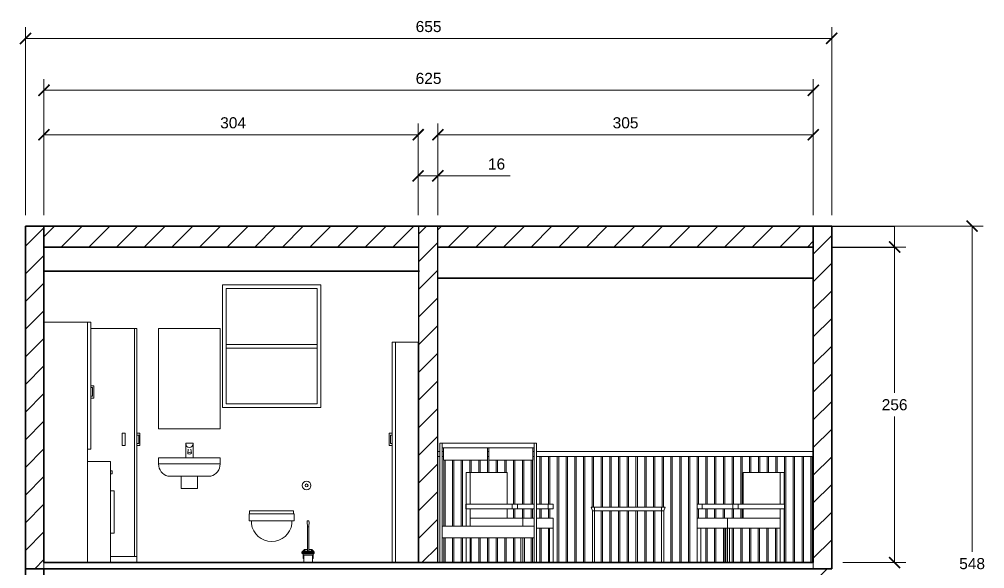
# Model space of a CAD drawing. Header units: millimetres. Extents: x 284 to 4268, y 453 to 1325.
# Drawn here: x 1339 to 2124, y 879 to 1325 of the extents above; entities that cross this region are included whole.
import ezdxf

# ---------------------------------------------------------------- set-up
doc = ezdxf.new("R2010")
doc.units = ezdxf.units.MM
for name, color, linetype, lineweight in [('A-FLOR-LEVL', 3, 'Continuous', 35), ('A-FURN', 2, 'Continuous', 18), ('A-SECT-MCUT', 1, 'Continuous', 25), ('A-WALL-FULL', 3, 'Continuous', 35), ('A-WALL-FULL-EXTR', 3, 'Continuous', 35), ('A-WALL-FULL-INTR', 1, 'Continuous', 25), ('QUOTE', 5, 'Continuous', 13)]:
    doc.layers.add(name, color=color, linetype=linetype, lineweight=lineweight)
doc.styles.get("Standard").update_dxf_attribs({"font": 'arial.ttf'})
doc.dimstyles.new('ISO-25', dxfattribs={"dimtxt": 2.5, "dimasz": 2.5, "dimexe": 1.25, "dimexo": 0.625, "dimtad": 1, "dimtxsty": 'Standard', "dimcen": 2.5, "dimadec": 0, "dimazin": 0, "dimtfac": 1, "dimtmove": 0, "dimatfit": 3, "dimfxl": 1, "dimarcsym": 0})
pattern_1 = [(45, (-287685.397, -169558.485), (-11.22532015, 11.22532015), [])]

# ---------------------------------------------------------------- blocks, each defined once
blk = doc.blocks.new('_ARCHTICK')
at = {"color": 0, "linetype": 'ByBlock', "const_width": 0.15}
blk.add_lwpolyline([(-0.5, -0.5), (0.5, 0.5)], dxfattribs=at)
blk = doc.blocks.new('*D39')
at = {"layer": 'Defpoints', "color": 0, "transparency": 16777216}
for p in [(1999.23, 1309.85), (1344.23, 1157.47), (1999.23, 1157.47)]:
    blk.add_point(p, dxfattribs=at)
at = {"layer": 'QUOTE', "color": 0, "transparency": 16777216}
for p, q in [((1344.23, 1166.47), (1344.23, 1318.85)), ((1999.23, 1166.47), (1999.23, 1318.85)), ((1344.23, 1309.85), (1999.23, 1309.85))]:
    blk.add_line(p, q, dxfattribs=at)
at = {"layer": 'QUOTE', "color": 0, "transparency": 16777216, "xscale": 9, "yscale": 9, "zscale": 9, "rotation": 180}
blk.add_blockref('_ARCHTICK', (1344.23, 1309.85), dxfattribs=at)
at = {"layer": 'QUOTE', "color": 0, "transparency": 16777216, "xscale": 9, "yscale": 9, "zscale": 9}
blk.add_blockref('_ARCHTICK', (1999.23, 1309.85), dxfattribs=at)
at = {"layer": 'QUOTE', "color": 0, "transparency": 16777216, "insert": (1671.73, 1319.45), "char_height": 9, "attachment_point": 5}
blk.add_mtext('655', dxfattribs=at)
blk = doc.blocks.new('*D40')
at = {"layer": 'Defpoints', "color": 0, "transparency": 16777216}
for p in [(1984.23, 1267.75), (1359.23, 1157.47), (1984.23, 1157.47)]:
    blk.add_point(p, dxfattribs=at)
at = {"layer": 'QUOTE', "color": 0, "transparency": 16777216}
for p, q in [((1359.23, 1166.47), (1359.23, 1276.75)), ((1984.23, 1166.47), (1984.23, 1276.75)), ((1359.23, 1267.75), (1984.23, 1267.75))]:
    blk.add_line(p, q, dxfattribs=at)
at = {"layer": 'QUOTE', "color": 0, "transparency": 16777216, "xscale": 9, "yscale": 9, "zscale": 9, "rotation": 180}
blk.add_blockref('_ARCHTICK', (1359.23, 1267.75), dxfattribs=at)
at = {"layer": 'QUOTE', "color": 0, "transparency": 16777216, "xscale": 9, "yscale": 9, "zscale": 9}
blk.add_blockref('_ARCHTICK', (1984.23, 1267.75), dxfattribs=at)
at = {"layer": 'QUOTE', "color": 0, "transparency": 16777216, "insert": (1671.73, 1277.35), "char_height": 9, "attachment_point": 5}
blk.add_mtext('625', dxfattribs=at)
blk = doc.blocks.new('*D41')
at = {"layer": 'Defpoints', "color": 0, "transparency": 16777216}
for p in [(1663.27, 1231.7), (1359.23, 1157.47), (1663.27, 1157.47)]:
    blk.add_point(p, dxfattribs=at)
at = {"layer": 'QUOTE', "color": 0, "transparency": 16777216}
for p, q in [((1359.23, 1166.47), (1359.23, 1240.7)), ((1663.27, 1166.47), (1663.27, 1240.7)), ((1359.23, 1231.7), (1663.27, 1231.7))]:
    blk.add_line(p, q, dxfattribs=at)
at = {"layer": 'QUOTE', "color": 0, "transparency": 16777216, "xscale": 9, "yscale": 9, "zscale": 9, "rotation": 180}
blk.add_blockref('_ARCHTICK', (1359.23, 1231.7), dxfattribs=at)
at = {"layer": 'QUOTE', "color": 0, "transparency": 16777216, "xscale": 9, "yscale": 9, "zscale": 9}
blk.add_blockref('_ARCHTICK', (1663.27, 1231.7), dxfattribs=at)
at = {"layer": 'QUOTE', "color": 0, "transparency": 16777216, "insert": (1512.94, 1241.29), "char_height": 9, "attachment_point": 5}
blk.add_mtext('304', dxfattribs=at)
blk = doc.blocks.new('*D42')
at = {"layer": 'Defpoints', "color": 0, "transparency": 16777216}
for p in [(1679.28, 1198.22), (1663.27, 1157.47), (1679.28, 1157.47)]:
    blk.add_point(p, dxfattribs=at)
at = {"layer": 'QUOTE', "color": 0, "transparency": 16777216}
for p, q in [((1663.27, 1166.47), (1663.27, 1207.22)), ((1679.28, 1166.47), (1679.28, 1207.22)), ((1663.27, 1198.22), (1679.28, 1198.22)), ((1679.28, 1198.22), (1738, 1198.22))]:
    blk.add_line(p, q, dxfattribs=at)
at = {"layer": 'QUOTE', "color": 0, "transparency": 16777216, "xscale": 9, "yscale": 9, "zscale": 9, "rotation": 180}
blk.add_blockref('_ARCHTICK', (1663.27, 1198.22), dxfattribs=at)
at = {"layer": 'QUOTE', "color": 0, "transparency": 16777216, "xscale": 9, "yscale": 9, "zscale": 9}
blk.add_blockref('_ARCHTICK', (1679.28, 1198.22), dxfattribs=at)
at = {"layer": 'QUOTE', "color": 0, "transparency": 16777216, "insert": (1726.98, 1207.82), "char_height": 9, "attachment_point": 5}
blk.add_mtext('16', dxfattribs=at)
blk = doc.blocks.new('*D43')
at = {"layer": 'Defpoints', "color": 0, "transparency": 16777216}
for p in [(1984.23, 1231.7), (1679.28, 1157.47), (1984.23, 1157.47)]:
    blk.add_point(p, dxfattribs=at)
at = {"layer": 'QUOTE', "color": 0, "transparency": 16777216}
for p, q in [((1679.28, 1166.47), (1679.28, 1240.7)), ((1984.23, 1166.47), (1984.23, 1240.7)), ((1679.28, 1231.7), (1984.23, 1231.7))]:
    blk.add_line(p, q, dxfattribs=at)
at = {"layer": 'QUOTE', "color": 0, "transparency": 16777216, "xscale": 9, "yscale": 9, "zscale": 9, "rotation": 180}
blk.add_blockref('_ARCHTICK', (1679.28, 1231.7), dxfattribs=at)
at = {"layer": 'QUOTE', "color": 0, "transparency": 16777216, "xscale": 9, "yscale": 9, "zscale": 9}
blk.add_blockref('_ARCHTICK', (1984.23, 1231.7), dxfattribs=at)
at = {"layer": 'QUOTE', "color": 0, "transparency": 16777216, "insert": (1831.75, 1241.29), "char_height": 9, "attachment_point": 5}
blk.add_mtext('305', dxfattribs=at)
blk = doc.blocks.new('*D51')
at = {"layer": 'Defpoints', "color": 0, "transparency": 16777216}
for p in [(1999.23, 1140.47), (2050.33, 1140.47), (1999.23, 884.37)]:
    blk.add_point(p, dxfattribs=at)
at = {"layer": 'QUOTE', "color": 0, "transparency": 16777216}
for p, q in [((2008.23, 1140.47), (2059.33, 1140.47)), ((2050.33, 1140.47), (2050.33, 1022.02)), ((2050.33, 884.37), (2050.33, 1002.83)), ((2008.23, 884.37), (2059.33, 884.37))]:
    blk.add_line(p, q, dxfattribs=at)
at = {"layer": 'QUOTE', "color": 0, "transparency": 16777216, "xscale": 9, "yscale": 9, "zscale": 9}
for p, rotation in [((2050.33, 1140.47), 90), ((2050.33, 884.37), 270)]:
    blk.add_blockref('_ARCHTICK', p, dxfattribs=dict(at, rotation=rotation))
at = {"layer": 'QUOTE', "color": 0, "transparency": 16777216, "insert": (2050.33, 1012.42), "char_height": 9, "attachment_point": 5}
blk.add_mtext('256', dxfattribs=at)
blk = doc.blocks.new('*D48')
at = {"layer": 'Defpoints', "color": 0, "transparency": 16777216}
for p in [(1999.23, 1157.47), (2050.33, 1157.47), (1999.23, 1140.47)]:
    blk.add_point(p, dxfattribs=at)
at = {"layer": 'QUOTE', "color": 0, "lineweight": -2, "transparency": 16777216}
for p, q in [((1999.32, 1157.47), (2050.42, 1157.47)), ((1999.32, 1140.47), (2050.42, 1140.47))]:
    blk.add_line(p, q, dxfattribs=at)
at = {"layer": 'QUOTE', "color": 0, "lineweight": 13, "transparency": 16777216}
for p, q in [((2050.33, 1157.47), (2050.33, 1149.07)), ((2050.33, 1140.47), (2050.33, 1148.88))]:
    blk.add_line(p, q, dxfattribs=at)
at = {"layer": 'QUOTE', "color": 0, "lineweight": 13, "transparency": 16777216, "xscale": 0.09, "yscale": 0.09, "zscale": 0.09}
for p, rotation in [((2050.33, 1157.47), 90), ((2050.33, 1140.47), 270)]:
    blk.add_blockref('_ARCHTICK', p, dxfattribs=dict(at, rotation=rotation))
at = {"layer": 'QUOTE', "color": 0, "transparency": 16777216, "insert": (2050.33, 1148.97), "char_height": 0.09, "attachment_point": 5}
blk.add_mtext('17', dxfattribs=at)
blk = doc.blocks.new('*D49')
at = {"layer": 'Defpoints', "color": 0, "transparency": 16777216}
for p in [(1999.23, 1157.47), (1999.23, 609.37), (2113.29, 609.37)]:
    blk.add_point(p, dxfattribs=at)
at = {"layer": 'QUOTE', "color": 0, "transparency": 16777216}
for p, q in [((2008.23, 1157.47), (2122.29, 1157.47)), ((2113.29, 1157.47), (2113.29, 893.02)), ((2113.29, 609.37), (2113.29, 873.83)), ((2008.23, 609.37), (2122.29, 609.37))]:
    blk.add_line(p, q, dxfattribs=at)
at = {"layer": 'QUOTE', "color": 0, "transparency": 16777216, "xscale": 9, "yscale": 9, "zscale": 9}
for p, rotation in [((2113.29, 1157.47), 90), ((2113.29, 609.37), 270)]:
    blk.add_blockref('_ARCHTICK', p, dxfattribs=dict(at, rotation=rotation))
at = {"layer": 'QUOTE', "color": 0, "transparency": 16777216, "insert": (2113.29, 883.42), "char_height": 9, "attachment_point": 5}
blk.add_mtext('548', dxfattribs=at)

msp = doc.modelspace()

# ---------------------------------------------------------------- hatches: boundary and pattern name
at = {"layer": 'A-SECT-MCUT'}
h = msp.add_hatch(dxfattribs=at)
h.set_pattern_fill('ANSI31', color=256, scale=5)
h.set_pattern_definition([(45, (-287685.397, -169573.585), (-11.22532015, 11.22532015), [])])
h.paths.add_polyline_path([(1359.226, 1157.471), (1344.226, 1157.471), (1344.226, 879.371), (1359.226, 879.371)])
h = msp.add_hatch(dxfattribs=at)
h.set_pattern_fill('ANSI31', color=256, scale=5)
h.set_pattern_definition(pattern_1)
h.paths.add_polyline_path([(1663.774, 1157.471), (1359.226, 1157.471), (1359.226, 1140.471), (1663.774, 1140.471)])
h = msp.add_hatch(dxfattribs=at)
h.set_pattern_fill('ANSI31', color=256, scale=5)
h.set_pattern_definition([(45, (-287685.454, -169568.917), (-11.22532015, 11.22532015), [])])
h.paths.add_polyline_path([(1679.226, 1157.471), (1663.774, 1157.471), (1663.774, 884.04), (1679.226, 884.04)])
h.paths.add_polyline_path([(1999.226, 1157.471), (1984.226, 1157.471), (1984.226, 879.371), (1999.226, 879.371)])
h = msp.add_hatch(dxfattribs=at)
h.set_pattern_fill('ANSI31', color=256, scale=5)
h.set_pattern_definition(pattern_1)
h.paths.add_polyline_path([(1679.226, 1157.471), (1679.226, 1140.471), (1984.226, 1140.471), (1984.226, 1157.471)])
h = msp.add_hatch(dxfattribs=at)
h.set_pattern_fill('ANSI31', color=256, scale=5)
h.set_pattern_definition([(45, (-287685.397, -169588.585), (-11.22532015, 11.22532015), [])])
h.paths.add_polyline_path([(1344.226, 624.371), (1359.226, 624.371), (1359.226, 879.371), (1344.226, 879.371)])
h.paths.add_polyline_path([(1664.226, 624.371), (1679.226, 624.371), (1679.226, 869.371), (1664.226, 869.371)])
h.paths.add_polyline_path([(1999.226, 879.371), (1984.226, 879.371), (1984.226, 624.371), (1999.226, 624.371)])
h.paths.add_polyline_path([(1779.226, 869.371), (1769.226, 869.371), (1769.226, 624.371), (1779.226, 624.371)])
h.paths.add_polyline_path([(1869.226, 869.371), (1859.226, 869.371), (1859.226, 624.371), (1869.226, 624.371)])

# ---------------------------------------------------------------- linework, layer by layer
at = {"layer": 'A-FLOR-LEVL'}
for p, q in [((1999.226, 879.371), (1344.226, 879.371)), ((1359.226, 884.371), (1984.226, 884.371))]:
    msp.add_line(p, q, dxfattribs=at)
at = {"layer": 'A-FURN'}
for p, q in [((1344.226, 884.371), (1344.226, 1142.371)), ((1584.226, 1109.771), (1504.226, 1109.771)), ((1504.226, 1109.771), (1504.226, 1010.215)), ((1581.226, 1106.771), (1507.226, 1106.771)), ((1507.226, 1106.771), (1507.226, 1013.215)), ((1581.226, 1106.771), (1581.226, 1013.215)), ((1584.226, 1010.215), (1584.226, 1109.771)), ((1397.226, 1079.371), (1359.226, 1079.371)), ((1359.226, 879.371), (1359.226, 1079.371)), ((1394.726, 976.371), (1394.726, 1079.371)), ((1397.226, 976.371), (1397.226, 1079.371)), ((1434.726, 1074.371), (1396.976, 1074.371)), ((1432.726, 1074.371), (1432.726, 889.371)), ((1434.726, 884.371), (1434.726, 1074.371)), ((1507.226, 1061.493), (1581.226, 1061.493)), ((1642.274, 884.371), (1642.274, 1063.371)), ((1642.274, 1063.371), (1663.274, 1063.371)), ((1644.774, 1063.371), (1644.774, 884.371)), ((1663.274, 1063.371), (1663.274, 884.371)), ((1507.226, 1058.493), (1581.226, 1058.493)), ((1397.226, 1027.871), (1399.726, 1027.871)), ((1399.726, 1027.871), (1399.726, 1017.871)), ((1397.226, 1026.371), (1397.226, 1026.371)), ((1397.226, 1026.371), (1398.726, 1026.371)), ((1398.726, 1026.371), (1398.726, 1019.371)), ((1398.726, 1019.371), (1397.226, 1019.371)), ((1399.726, 1017.871), (1397.226, 1017.871)), ((1507.226, 1013.215), (1581.226, 1013.215)), ((1504.226, 1010.215), (1584.226, 1010.215)), ((1422.726, 979.371), (1422.726, 989.371)), ((1422.726, 989.371), (1425.226, 989.371)), ((1425.226, 989.371), (1425.226, 979.371)), ((1434.726, 989.371), (1437.226, 989.371)), ((1437.226, 989.371), (1437.226, 979.371)), ((1639.774, 979.371), (1639.774, 989.371)), ((1639.774, 989.371), (1642.274, 989.371)), ((1642.274, 989.371), (1642.274, 987.871)), ((1434.726, 987.871), (1436.226, 987.871)), ((1436.226, 980.871), (1434.726, 980.871)), ((1436.226, 987.871), (1436.226, 980.871)), ((1474.484, 980.871), (1474.484, 969.371)), ((1479.868, 981.371), (1474.984, 981.371)), ((1480.368, 969.371), (1480.368, 980.871)), ((1642.274, 987.871), (1640.774, 987.871)), ((1640.774, 987.871), (1640.774, 980.871)), ((1640.774, 980.871), (1642.274, 980.871)), ((1680.968, 884.371), (1680.968, 981.371)), ((1680.968, 981.371), (1759.323, 981.371)), ((1682.793, 981.371), (1682.793, 977.371)), ((1757.487, 981.371), (1757.487, 884.371)), ((1759.323, 981.371), (1759.323, 884.371)), ((1394.726, 884.371), (1394.726, 976.371)), ((1394.726, 976.371), (1397.226, 976.371)), ((1422.726, 979.371), (1425.226, 979.371)), ((1437.226, 979.371), (1434.726, 979.371)), ((1476.065, 972.993), (1476.479, 976.347)), ((1479.071, 973.042), (1478.654, 976.464)), ((1642.274, 979.371), (1639.774, 979.371)), ((1680.968, 974.371), (1679.226, 974.371)), ((1682.793, 977.371), (1757.487, 977.371)), ((1682.793, 884.371), (1682.793, 977.371)), ((1683.793, 974.371), (1682.793, 974.371)), ((1683.793, 967.371), (1683.793, 977.371)), ((1719.643, 977.371), (1719.643, 967.371)), ((1720.643, 974.371), (1719.643, 974.371)), ((1720.643, 977.371), (1720.643, 967.371)), ((1756.487, 977.371), (1756.487, 967.371)), ((1757.487, 974.371), (1756.487, 974.371)), ((1757.487, 977.371), (1757.487, 967.371)), ((1984.226, 974.371), (1759.323, 974.371)), ((1413.226, 966.371), (1394.726, 966.371)), ((1413.226, 884.371), (1413.226, 966.371)), ((1413.226, 966.371), (1413.226, 956.371)), ((1452.428, 969.371), (1502.424, 969.371)), ((1452.428, 969.371), (1452.428, 964.371)), ((1474.484, 969.371), (1480.368, 969.371)), ((1502.424, 964.371), (1502.424, 969.371)), ((1680.968, 970.371), (1679.226, 970.371)), ((1683.793, 970.371), (1682.793, 970.371)), ((1719.643, 967.371), (1683.793, 967.371)), ((1684.026, 913.871), (1684.026, 967.371)), ((1685.126, 967.371), (1685.126, 913.871)), ((1691.126, 913.871), (1691.126, 967.371)), ((1692.226, 967.371), (1692.226, 913.871)), ((1698.226, 913.871), (1698.226, 967.371)), ((1699.326, 967.371), (1699.326, 913.871)), ((1705.326, 957.371), (1705.326, 967.371)), ((1706.426, 967.371), (1706.426, 957.371)), ((1712.426, 957.371), (1712.426, 967.371)), ((1713.526, 967.371), (1713.526, 957.371)), ((1719.526, 957.371), (1719.526, 967.371)), ((1720.643, 970.371), (1719.643, 970.371)), ((1720.626, 970.371), (1720.626, 957.371)), ((1756.487, 967.371), (1720.643, 967.371)), ((1726.626, 957.371), (1726.626, 967.371)), ((1727.726, 967.371), (1727.726, 957.371)), ((1733.726, 957.371), (1733.726, 967.371)), ((1734.826, 967.371), (1734.826, 957.371)), ((1740.826, 931.832), (1740.826, 967.371)), ((1741.926, 967.371), (1741.926, 931.832)), ((1747.926, 931.832), (1747.926, 967.371)), ((1749.026, 967.371), (1749.026, 931.832)), ((1755.026, 931.832), (1755.026, 967.371)), ((1756.126, 967.371), (1756.126, 931.832)), ((1757.487, 970.371), (1756.487, 970.371)), ((1984.226, 970.371), (1759.323, 970.371)), ((1762.126, 931.832), (1762.126, 970.371)), ((1763.226, 970.371), (1763.226, 931.832)), ((1769.226, 931.832), (1769.226, 970.371)), ((1770.326, 970.371), (1770.326, 931.832)), ((1776.326, 884.371), (1776.326, 970.371)), ((1777.426, 970.371), (1777.426, 884.371)), ((1783.426, 884.371), (1783.426, 970.371)), ((1784.526, 970.371), (1784.526, 884.371)), ((1790.526, 884.371), (1790.526, 970.371)), ((1791.626, 970.371), (1791.626, 884.371)), ((1797.626, 884.371), (1797.626, 970.371)), ((1798.726, 970.371), (1798.726, 884.371)), ((1804.726, 929.371), (1804.726, 970.371)), ((1805.826, 970.371), (1805.826, 929.371)), ((1811.826, 929.371), (1811.826, 970.371)), ((1812.926, 970.371), (1812.926, 929.371)), ((1818.926, 929.371), (1818.926, 970.371)), ((1820.026, 970.371), (1820.026, 929.371)), ((1826.026, 929.371), (1826.026, 970.371)), ((1827.126, 970.371), (1827.126, 929.371)), ((1833.126, 929.371), (1833.126, 970.371)), ((1834.226, 970.371), (1834.226, 929.371)), ((1840.226, 929.371), (1840.226, 970.371)), ((1841.326, 970.371), (1841.326, 929.371)), ((1847.326, 929.371), (1847.326, 970.371)), ((1848.426, 970.371), (1848.426, 929.371)), ((1854.426, 929.371), (1854.426, 970.371)), ((1855.526, 970.371), (1855.526, 929.371)), ((1861.526, 929.371), (1861.526, 970.371)), ((1862.626, 970.371), (1862.626, 929.371)), ((1868.626, 884.371), (1868.626, 970.371)), ((1869.726, 970.371), (1869.726, 884.371)), ((1875.726, 884.371), (1875.726, 970.371)), ((1876.826, 970.371), (1876.826, 884.371)), ((1882.826, 884.371), (1882.826, 970.371)), ((1883.926, 970.371), (1883.926, 884.371)), ((1889.926, 970.371), (1889.926, 931.832)), ((1891.026, 970.371), (1891.026, 931.832)), ((1897.026, 970.371), (1897.026, 931.832)), ((1898.126, 970.371), (1898.126, 931.832)), ((1904.126, 970.371), (1904.126, 931.832)), ((1905.226, 970.371), (1905.226, 931.832)), ((1911.226, 970.371), (1911.226, 931.832)), ((1912.326, 970.371), (1912.326, 931.832)), ((1918.326, 970.371), (1918.326, 931.832)), ((1919.426, 970.371), (1919.426, 931.832)), ((1925.426, 970.371), (1925.426, 931.832)), ((1926.526, 970.371), (1926.526, 931.832)), ((1932.526, 970.371), (1932.526, 957.371)), ((1933.626, 970.371), (1933.626, 957.371)), ((1939.626, 970.371), (1939.626, 957.371)), ((1940.726, 970.371), (1940.726, 957.371)), ((1946.726, 970.371), (1946.726, 957.371)), ((1947.826, 970.371), (1947.826, 957.371)), ((1953.826, 970.371), (1953.826, 957.371)), ((1954.926, 970.371), (1954.926, 957.371)), ((1960.926, 884.371), (1960.926, 970.371)), ((1962.026, 970.371), (1962.026, 884.371)), ((1968.026, 884.371), (1968.026, 970.371)), ((1969.126, 970.371), (1969.126, 884.371)), ((1975.126, 884.371), (1975.126, 970.371)), ((1976.226, 970.371), (1976.226, 884.371)), ((1982.226, 884.371), (1982.226, 970.371)), ((1983.326, 970.371), (1983.326, 884.371)), ((1414.726, 958.871), (1413.226, 958.871)), ((1414.726, 956.371), (1414.726, 958.871)), ((1452.428, 964.371), (1502.424, 964.371)), ((1502.424, 964.371), (1492.024, 964.371)), ((1735.5, 957.371, 37.5), (1702.343, 957.371)), ((1702.343, 920.371), (1702.343, 957.371)), ((1705.444, 931.832), (1705.444, 957.341)), ((1735.5, 957.371, 37.5), (1735.5, 931.832)), ((1927.38, 957.371, 37.5), (1960.537, 957.371)), ((1927.38, 957.371, 37.5), (1927.38, 931.832)), ((1930.926, 957.371), (1927.926, 957.371)), ((1935.026, 957.371), (1932.026, 957.371)), ((1939.126, 957.371), (1936.126, 957.371)), ((1943.226, 957.371), (1940.226, 957.371)), ((1947.326, 957.371), (1944.326, 957.371)), ((1951.426, 957.371), (1948.426, 957.371)), ((1955.526, 957.371), (1952.526, 957.371)), ((1959.626, 957.371), (1956.626, 957.371)), ((1957.435, 931.832), (1957.435, 957.341)), ((1960.537, 931.832), (1960.537, 957.371)), ((1960.726, 957.371), (1960.726, 957.371)), ((1984.226, 879.371), (1984.226, 964.371)), ((1413.226, 956.371), (1414.726, 956.371)), ((1460.017, 954.371), (1494.881, 954.371)), ((1470.735, 954.371), (1470.735, 944.371)), ((1484.14, 944.371), (1484.14, 954.371)), ((1413.226, 942.621), (1416.226, 942.621)), ((1416.226, 942.621), (1416.226, 908.121)), ((1470.735, 944.371), (1481.64, 944.371)), ((1481.64, 944.371), (1484.14, 944.371)), ((1526.37, 924.003), (1526.37, 926.371)), ((1526.37, 926.371), (1562.091, 926.371)), ((1562.091, 926.371), (1562.091, 924.003)), ((1739.642, 931.832), (1702.102, 931.832)), ((1702.102, 927.882), (1702.102, 931.832)), ((1739.642, 927.882), (1702.102, 927.882)), ((1705.444, 920.371), (1705.444, 927.882)), ((1735.513, 927.882), (1735.513, 920.371)), ((1739.642, 931.832), (1739.642, 927.882)), ((1757.487, 931.832), (1739.642, 931.832)), ((1757.487, 927.882), (1739.642, 927.882)), ((1740.826, 920.371), (1740.826, 927.882)), ((1741.926, 927.882), (1741.926, 920.371)), ((1744.053, 931.832), (1744.053, 927.882)), ((1747.926, 920.371), (1747.926, 927.882)), ((1749.026, 927.882), (1749.026, 920.371)), ((1755.026, 920.371), (1755.026, 927.882)), ((1756.126, 927.882), (1756.126, 920.371)), ((1773.039, 931.832), (1759.323, 931.832)), ((1773.039, 927.882), (1759.323, 927.882)), ((1762.126, 920.371), (1762.126, 927.882)), ((1763.226, 927.882), (1763.226, 920.371)), ((1768.868, 931.832), (1768.868, 927.882)), ((1769.226, 920.371), (1769.226, 927.882)), ((1770.326, 927.882), (1770.326, 920.371)), ((1773.039, 927.882), (1773.039, 931.832)), ((1803.804, 929.371), (1863.804, 929.371)), ((1804.779, 926.371), (1803.804, 929.371)), ((1805.679, 926.371), (1804.779, 926.371)), ((1804.779, 926.371), (1804.779, 886.371)), ((1805.679, 926.371), (1806.579, 926.371)), ((1806.579, 929.371), (1806.579, 884.371)), ((1806.579, 926.371), (1806.579, 929.371)), ((1806.579, 884.371), (1806.579, 929.371)), ((1806.579, 926.371), (1861.029, 926.371)), ((1811.826, 884.371), (1811.826, 926.371)), ((1812.926, 926.371), (1812.926, 884.371)), ((1818.926, 884.371), (1818.926, 926.371)), ((1820.026, 926.371), (1820.026, 884.371)), ((1826.026, 884.371), (1826.026, 926.371)), ((1827.126, 926.371), (1827.126, 884.371)), ((1833.126, 884.371), (1833.126, 926.371)), ((1834.226, 926.371), (1834.226, 884.371)), ((1840.226, 884.371), (1840.226, 926.371)), ((1841.326, 926.371), (1841.326, 884.371)), ((1847.326, 884.371), (1847.326, 926.371)), ((1848.426, 926.371), (1848.426, 884.371)), ((1854.426, 884.371), (1854.426, 926.371)), ((1855.526, 926.371), (1855.526, 884.371)), ((1861.029, 929.371), (1861.029, 884.371)), ((1861.029, 926.371), (1861.029, 929.371)), ((1861.929, 926.371), (1861.029, 926.371)), ((1861.929, 926.371), (1862.829, 926.371)), ((1862.829, 926.371), (1863.804, 929.371)), ((1862.829, 926.371), (1862.829, 886.371)), ((1889.84, 927.882), (1889.84, 931.832)), ((1889.84, 931.832), (1903.556, 931.832)), ((1889.84, 927.882), (1903.556, 927.882)), ((1889.911, 920.371), (1889.911, 927.882)), ((1891.011, 927.882), (1891.011, 920.371)), ((1894.011, 931.832), (1894.011, 927.882)), ((1896.997, 920.371), (1896.997, 927.882)), ((1898.097, 927.882), (1898.097, 920.371)), ((1903.556, 931.832), (1923.238, 931.832)), ((1903.556, 927.882), (1923.238, 927.882)), ((1904.082, 920.371), (1904.082, 927.882)), ((1905.182, 927.882), (1905.182, 920.371)), ((1911.168, 920.371), (1911.168, 927.882)), ((1912.268, 927.882), (1912.268, 920.371)), ((1918.254, 920.371), (1918.254, 927.882)), ((1918.826, 931.832), (1918.826, 927.882)), ((1919.354, 927.882), (1919.354, 920.371)), ((1923.238, 931.832), (1960.777, 931.832)), ((1923.238, 931.832), (1923.238, 927.882)), ((1923.238, 927.882), (1960.777, 927.882)), ((1925.339, 920.371), (1925.339, 927.882)), ((1926.439, 927.882), (1926.439, 920.371)), ((1927.367, 927.882), (1927.367, 920.371)), ((1957.435, 920.371), (1957.435, 927.882)), ((1960.537, 920.371), (1960.537, 927.882)), ((1960.777, 927.882), (1960.777, 931.832)), ((1562.581, 924.003), (1525.87, 924.003)), ((1525.87, 918.082), (1525.87, 924.003)), ((1527.831, 918.082), (1525.87, 918.082)), ((1527.831, 915.713), (1527.831, 918.082)), ((1527.831, 918.082), (1560.705, 918.082)), ((1560.705, 915.713), (1560.705, 918.082)), ((1562.581, 918.082), (1560.705, 918.082)), ((1562.581, 924.003), (1562.581, 918.082)), ((1702.343, 913.871), (1702.343, 920.371)), ((1705.444, 920.371), (1757.487, 920.371)), ((1705.444, 913.871), (1705.444, 920.371)), ((1748.224, 920.371), (1748.224, 913.871)), ((1759.323, 920.371), (1773.039, 920.371)), ((1773.039, 920.371), (1773.039, 912.371)), ((1957.435, 920.371), (1889.84, 920.371)), ((1889.84, 920.371), (1889.84, 912.371)), ((1914.655, 920.371), (1914.655, 912.371)), ((1957.435, 912.371), (1957.435, 920.371)), ((1960.537, 912.371), (1960.537, 920.371)), ((1573.246, 913.471), (1573.046, 917.471)), ((1573.346, 913.471), (1573.246, 913.471)), ((1573.346, 913.471), (1574.346, 913.471)), ((1573.346, 893.471), (1573.346, 913.471)), ((1574.446, 913.471), (1574.346, 913.471)), ((1574.346, 913.471), (1574.346, 893.471)), ((1574.646, 917.471), (1574.446, 913.471)), ((1682.793, 913.871), (1757.487, 913.871)), ((1773.039, 912.371), (1759.323, 912.371)), ((1762.126, 884.371), (1762.126, 912.371)), ((1763.226, 912.371), (1763.226, 884.371)), ((1769.226, 884.371), (1769.226, 912.371)), ((1769.939, 912.371), (1769.939, 884.371)), ((1773.039, 912.371), (1773.039, 884.371)), ((1889.84, 912.371), (1957.435, 912.371)), ((1889.84, 912.371), (1889.84, 884.371)), ((1892.94, 912.371), (1892.94, 884.371)), ((1896.997, 912.371), (1896.997, 884.371)), ((1898.097, 884.371), (1898.097, 912.371)), ((1904.097, 912.371), (1904.097, 884.371)), ((1905.197, 884.371), (1905.197, 912.371)), ((1911.197, 912.371), (1911.197, 884.371)), ((1912.297, 884.371), (1912.297, 912.371)), ((1913.105, 884.371), (1913.105, 912.371)), ((1914.655, 912.371), (1914.655, 884.371)), ((1916.205, 884.371), (1916.205, 912.371)), ((1918.254, 912.371), (1918.254, 884.371)), ((1919.354, 912.371), (1919.354, 884.371)), ((1925.339, 912.371), (1925.339, 884.371)), ((1926.439, 912.371), (1926.439, 884.371)), ((1932.425, 912.371), (1932.425, 884.371)), ((1933.525, 912.371), (1933.525, 884.371)), ((1939.511, 912.371), (1939.511, 884.371)), ((1940.611, 912.371), (1940.611, 884.371)), ((1946.596, 912.371), (1946.596, 884.371)), ((1947.696, 912.371), (1947.696, 884.371)), ((1953.682, 912.371), (1953.682, 884.371)), ((1954.782, 912.371), (1954.782, 884.371)), ((1957.435, 912.371), (1957.435, 884.371)), ((1960.537, 884.371), (1960.537, 912.371)), ((1416.226, 908.121), (1413.226, 908.121)), ((1682.793, 904.371), (1757.487, 904.371)), ((1684.026, 884.371), (1684.026, 904.371)), ((1685.126, 904.371), (1685.126, 884.371)), ((1691.126, 884.371), (1691.126, 904.371)), ((1692.226, 904.371), (1692.226, 884.371)), ((1698.226, 884.371), (1698.226, 904.371)), ((1699.326, 904.371), (1699.326, 884.371)), ((1702.343, 884.371), (1702.343, 904.371)), ((1705.444, 904.371), (1705.444, 884.371)), ((1706.426, 904.371), (1706.426, 884.371)), ((1712.426, 904.371), (1712.426, 884.371)), ((1713.526, 904.371), (1713.526, 884.371)), ((1719.526, 904.371), (1719.526, 884.371)), ((1720.626, 904.371), (1720.626, 884.371)), ((1726.626, 904.371), (1726.626, 884.371)), ((1727.726, 904.371), (1727.726, 884.371)), ((1733.726, 904.371), (1733.726, 884.371)), ((1734.826, 904.371), (1734.826, 884.371)), ((1740.826, 884.371), (1740.826, 904.371)), ((1741.926, 904.371), (1741.926, 884.371)), ((1746.674, 884.371), (1746.674, 904.371)), ((1748.224, 904.371), (1748.224, 884.371)), ((1749.774, 884.371), (1749.774, 904.371)), ((1755.026, 884.371), (1755.026, 904.371)), ((1756.126, 904.371), (1756.126, 884.371)), ((1570.846, 894.871), (1569.846, 893.871)), ((1571.426, 893.471), (1570.846, 894.871)), ((1573.346, 894.871), (1570.846, 894.871)), ((1576.846, 894.871), (1574.346, 894.871)), ((1576.266, 893.471), (1576.846, 894.871)), ((1577.846, 893.871), (1576.846, 894.871)), ((1434.726, 889.371), (1413.226, 889.371)), ((1434.726, 884.371), (1434.726, 889.371)), ((1569.446, 893.471), (1568.846, 892.871)), ((1578.846, 892.871), (1568.846, 892.871)), ((1568.846, 892.871), (1568.846, 891.971)), ((1578.846, 891.971), (1568.846, 891.971)), ((1568.846, 891.971), (1569.446, 891.371)), ((1578.246, 893.471), (1569.446, 893.471)), ((1569.446, 891.371), (1578.246, 891.371)), ((1569.846, 893.871), (1570.811, 893.471)), ((1569.846, 893.871), (1569.846, 893.471)), ((1570.446, 893.471), (1569.846, 892.871)), ((1569.846, 892.871), (1569.846, 891.971)), ((1569.846, 891.971), (1570.446, 891.371)), ((1569.846, 891.371), (1569.846, 887.871)), ((1569.846, 890.371), (1570.346, 890.371)), ((1569.846, 887.871), (1570.346, 887.371)), ((1570.346, 890.371), (1570.346, 884.371)), ((1570.346, 890.371), (1577.346, 890.371)), ((1571.343, 893.671), (1571.143, 893.471)), ((1573.346, 893.671), (1571.343, 893.671)), ((1576.349, 893.671), (1574.346, 893.671)), ((1576.549, 893.471), (1576.349, 893.671)), ((1576.88, 893.471), (1577.846, 893.871)), ((1577.246, 893.471), (1577.846, 892.871)), ((1577.846, 891.971), (1577.246, 891.371)), ((1577.346, 884.371), (1577.346, 890.371)), ((1577.346, 890.371), (1577.846, 890.371)), ((1577.346, 887.371), (1577.846, 887.871)), ((1577.846, 893.471), (1577.846, 893.871)), ((1577.846, 892.871), (1577.846, 891.971)), ((1577.846, 887.871), (1577.846, 891.371)), ((1578.846, 892.871), (1578.246, 893.471)), ((1578.246, 891.371), (1578.846, 891.971)), ((1578.846, 891.971), (1578.846, 892.871)), ((1804.779, 886.371), (1804.779, 884.371)), ((1862.829, 886.371), (1862.829, 884.371))]:
    msp.add_line(p, q, dxfattribs=at)
msp.add_lwpolyline([(1502.424, 1074.371), (1452.428, 1074.371), (1452.428, 992.804), (1502.424, 992.804)], close=True, dxfattribs=at)
for radius in [3.553, 1.184]:
    msp.add_circle((1572.619, 946.933), radius, dxfattribs=at)
for centre, radius, start, end in [((1474.984, 980.871), 0.5, 90, 180), ((1479.868, 980.871), 0.5, 0, 90), ((1462.811, 964.371), 10.383, 180, 254.391557), ((1492.024, 964.371), 10.4, 285.942369, 0), ((1573.846, 917.483), 0.8, 359.172179, 180.827821), ((1544.268, 918.084), 16.607, 188.206667, 351.793333)]:
    msp.add_arc(centre, radius, start, end, dxfattribs=at)
msp.add_ellipse((1477.426, 980.871), major_axis=(0, -3.228), ratio=0.9115002, start_param=4.712389, end_param=7.8539816, dxfattribs=at)
msp.add_ellipse((1477.569, 973.008), major_axis=(1.505, 0), ratio=0.3661027, dxfattribs=at)
at = {"layer": 'A-WALL-FULL'}
for p, q in [((1679.226, 1140.471), (1984.226, 1140.471)), ((1664.226, 1120.871), (1359.226, 1120.871)), ((1679.677, 1115.271), (1984.226, 1115.271))]:
    msp.add_line(p, q, dxfattribs=at)
at = {"layer": 'A-WALL-FULL-EXTR'}
for p, q in [((1344.226, 879.371), (1344.226, 1157.471)), ((1344.226, 1157.471), (1999.226, 1157.471)), ((1359.226, 884.371), (1359.226, 1157.471)), ((1984.226, 884.371), (1984.226, 1157.471)), ((1999.226, 1157.471), (1999.226, 879.371)), ((1359.226, 1140.471), (1663.774, 1140.471)), ((1344.226, 624.371), (1344.226, 879.371)), ((1359.226, 879.371), (1359.226, 624.371))]:
    msp.add_line(p, q, dxfattribs=at)
at = {"layer": 'A-WALL-FULL-INTR'}
for p, q in [((1663.774, 884.371), (1663.774, 1157.471)), ((1679.226, 884.371), (1679.282, 1157.471))]:
    msp.add_line(p, q, dxfattribs=at)

# ---------------------------------------------------------------- dimensions: what is measured, and where the dimension line sits
at = {"layer": 'QUOTE'}
for base, p1, p2, picture, middle in [((1999.226, 1309.851), (1344.226, 1157.471), (1999.226, 1157.471), '*D39', (1671.726, 1309.851)), ((1984.226, 1267.755), (1359.226, 1157.471), (1984.226, 1157.471), '*D40', (1671.726, 1267.755)), ((1663.274, 1231.696), (1359.226, 1157.471), (1663.274, 1157.471), '*D41', (1512.94, 1231.696)), ((1984.226, 1231.696), (1679.282, 1157.471), (1984.226, 1157.471), '*D43', (1831.754, 1231.696)), ((1679.282, 1198.224), (1663.274, 1157.471), (1679.282, 1157.471), '*D42', (1726.977, 1198.224))]:
    dim = msp.add_linear_dim(base=base, p1=p1, p2=p2, dimstyle='ISO-25', override={"dimtxt": 9, "dimasz": 9, "dimexe": 9, "dimexo": 9, "dimgap": 5, "dimdec": 0, "dimblk1": 'ARCHTICK', "dimblk2": 'ARCHTICK', "dimsah": 1, "dimlwd": 65535, "dimlwe": 65535}, dxfattribs=at)
    dim.commit()
    dim.dimension.update_dxf_attribs({"geometry": picture, "text_midpoint": middle, "dimtype": 160})
for base, p1, p2, override, picture, middle in [((2113.286, 609.371), (1999.226, 1157.471), (1999.226, 609.371), {"dimtxt": 9, "dimasz": 9, "dimexe": 9, "dimexo": 9, "dimgap": 5, "dimtih": 1, "dimtoh": 1, "dimdec": 0, "dimblk1": 'ARCHTICK', "dimblk2": 'ARCHTICK', "dimsah": 1, "dimlwd": 65535, "dimlwe": 65535}, '*D49', (2113.286, 883.421)), ((2050.331, 1157.471), (1999.226, 1140.471), (1999.226, 1157.471), {"dimtxt": 0.09, "dimasz": 0.09, "dimexe": 0.09, "dimexo": 0.09, "dimgap": 0.05, "dimtih": 1, "dimtoh": 1, "dimblk1": 'ARCHTICK', "dimblk2": 'ARCHTICK', "dimsah": 1, "dimlwd": 13}, '*D48', (2050.331, 1148.971)), ((2050.331, 1140.471), (1999.226, 884.371), (1999.226, 1140.471), {"dimtxt": 9, "dimasz": 9, "dimexe": 9, "dimexo": 9, "dimgap": 5, "dimtih": 1, "dimtoh": 1, "dimdec": 0, "dimblk1": 'ARCHTICK', "dimblk2": 'ARCHTICK', "dimsah": 1, "dimlwd": 65535, "dimlwe": 65535}, '*D51', (2050.331, 1012.421))]:
    dim = msp.add_linear_dim(base=base, p1=p1, p2=p2, angle=90, dimstyle='ISO-25', override=override, dxfattribs=at)
    dim.commit()
    dim.dimension.update_dxf_attribs({"geometry": picture, "text_midpoint": middle})

doc.saveas('drawing.dxf')
